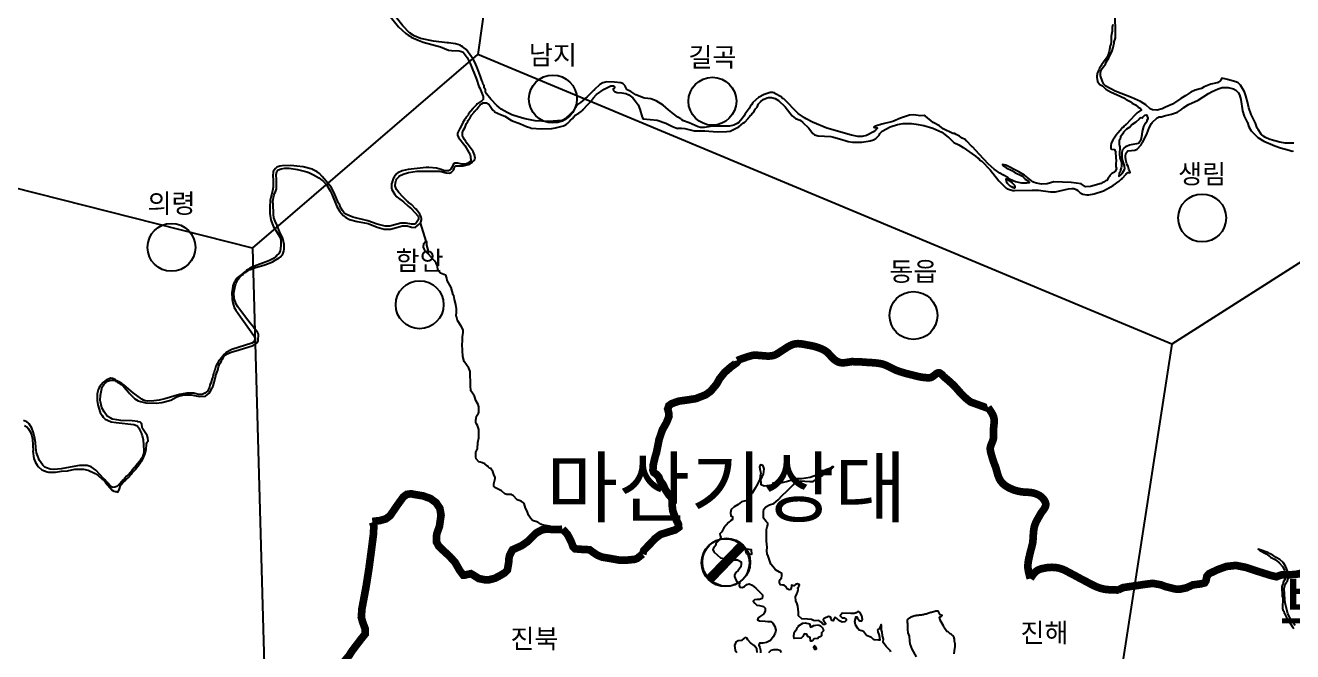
# Model space of a CAD drawing. Header units: millimetres. Extents: x -19392 to 580976, y -49129 to 736091.
# Drawn here: x 306408 to 372576, y 182472 to 215146 of the extents above; entities that cross this region are included whole.
import ezdxf
from ezdxf.enums import TextEntityAlignment as Align

# ---------------------------------------------------------------- set-up
doc = ezdxf.new("R2010")
doc.units = ezdxf.units.MM
for name, color, linetype in [('2121', 7, 'Continuous'), ('2122', 7, 'Continuous'), ('2411', 7, 'Continuous'), ('AWS', 4, 'Continuous'), ('AWS명', 2, 'Continuous'), ('EL', 2, 'Continuous'), ('MAIN-RIVER', 5, 'Continuous'), ('Point', 1, 'Continuous'), ('관측소명', 3, 'Continuous'), ('기상청', 1, 'Continuous'), ('티센', 6, 'Continuous')]:
    doc.layers.add(name, color=color, linetype=linetype)
doc.styles.get("Standard").update_dxf_attribs({"font": ''})
doc.styles.get('Standard').set_extended_font_data('Gulim')

# ---------------------------------------------------------------- blocks, each defined once
blk = doc.blocks.new('관측소(기상청)')
at = {"layer": '기상청', "const_width": 500}
blk.add_lwpolyline([(821, 874), (-914, -926)], dxfattribs=at)
at = {"layer": '기상청'}
blk.add_circle((-46, -26), 1250, dxfattribs=at)

msp = doc.modelspace()

# ---------------------------------------------------------------- linework, layer by layer
at = {"layer": '2121', "color": 7}
for points in [[(351603, 182459), (351571, 182506), (351355, 182746), (351208, 182938), (351201, 182988), (351212, 183124), (351159, 183292), (351145, 183492), (351117, 183593), (351114, 183818), (351100, 183879), (351062, 183825), (351010, 183672), (350985, 183644), (350910, 183626), (350904, 183607), (350919, 183501), (350990, 183309), (350990, 183309), (351025, 183072), (351007, 183062), (350956, 183062), (350731, 183089), (350687, 183110), (350579, 183203), (350328, 183318), (350163, 183518), (350088, 183554), (349948, 183599), (349878, 183674), (349757, 183866), (349723, 184046), (349764, 184240), (349763, 184290), (349819, 184288), (349852, 184217), (349954, 184074), (349954, 184074), (350083, 184072), (350110, 184149), (350083, 184333), (349994, 184499), (349872, 184560), (349794, 184499), (349688, 184455), (349505, 184455), (349061, 184471), (349000, 184410), (348956, 184333), (349050, 184244), (349155, 184227), (349261, 184166), (349261, 184105), (349200, 184027), (349061, 184011), (348883, 184088), (348772, 184194), (348700, 184255), (348650, 184244), (348622, 184166), (348589, 184072), (348517, 184088), (348473, 184194), (348423, 184288), (348362, 184299), (348228, 184255), (348123, 184194), (348062, 184133), (348073, 184088), (348151, 184011), (348195, 183938), (348134, 183894), (348062, 183894), (347967, 184011), (347845, 184105), (347651, 184072), (347557, 184088), (347451, 184149), (347240, 184166), (346946, 184183), (346779, 184333), (346779, 184532), (346735, 184838), (346707, 184971), (346629, 185127), (346613, 185337), (346690, 185493), (346718, 185565), (346752, 185721), (346735, 185809), (346796, 185870), (346824, 185965), (346718, 186009), (346613, 185981), (346535, 185904), (346402, 185932), (346402, 185870), (346368, 185721), (346280, 185704), (346185, 185748), (346124, 185859), (346035, 185932), (345941, 185948), (345835, 185965), (345791, 186070), (345791, 186159), (345819, 186237), (345880, 186331), (345913, 186420), (345897, 186542), (345791, 186620), (345580, 186742), (345441, 186909), (345336, 187031), (345258, 187242), (345197, 187453), (345136, 187575), (345119, 187730), (345136, 187925), (345108, 188230), (345108, 188502), (345108, 188841), (345136, 188990), (345169, 189085), (345169, 189174), (345092, 189263), (344953, 189435), (344953, 189585), (344942, 189768), (344969, 189901), (345075, 190023), (345258, 190134), (345486, 190206), (345713, 190390), (345930, 190617), (346174, 190845), (346291, 190967), (346491, 191178), (346596, 191317), (346690, 191361), (346874, 191378), (347101, 191361), (347373, 191350), (347540, 191350), (347740, 191483), (348045, 191683), (348178, 191789), (348362, 191927), (348500, 192016), (348606, 192122), (348511, 192111), (348406, 192033), (348195, 191955), (347967, 191822), (347723, 191683), (347390, 191561), (346929, 191483), (346657, 191483), (346202, 191350), (345913, 191272), (345625, 191211), (345530, 191256), (345441, 191256), (345441, 191178), (345258, 191133), (344986, 191106), (344831, 191178), (344820, 191300), (344803, 191439), (344881, 191589), (344942, 191727), (344986, 192016), (344925, 192172), (344831, 192216), (344770, 192199), (344742, 192122), (344770, 191927), (344803, 191789), (344770, 191605), (344758, 191467), (344653, 191239), (344514, 191000), (344359, 190739), (344209, 190556), (344103, 190356), (343937, 190328), (343798, 190284), (343631, 190145), (343420, 190023), (343265, 189890), (343221, 189718), (343237, 189551), (343326, 189523), (343326, 189368), (343237, 189307), (343115, 189218), (342871, 188929), (342765, 188718), (342671, 188613), (342688, 188519), (342721, 188441), (342660, 188319), (342549, 188202), (342460, 188108), (342460, 188030), (342399, 187958), (342338, 187863), (342310, 187802), (342355, 187680), (342549, 187503), (342704, 187364), (342899, 187331), (343143, 187242), (343404, 187258), (343587, 187258), (343781, 187164), (343781, 187042), (343770, 186892), (343631, 186709), (343509, 186603), (343432, 186481), (343432, 186392), (343509, 186220), (343587, 186087), (343693, 186070), (343676, 185920), (343720, 185843), (343831, 185826), (343953, 185870), (344070, 185981), (344192, 186009), (344359, 185932), (344542, 185782), (344664, 185659), (344770, 185554), (344897, 185432), (344897, 185343), (344881, 185249), (344747, 185188), (344609, 185188), (344486, 185176), (344409, 185099), (344503, 184993), (344592, 184888), (344747, 184871), (344942, 184827), (345036, 184732), (345036, 184582), (344942, 184427), (344792, 184322), (344670, 184233), (344636, 184138), (344731, 184077), (345036, 184066), (345169, 184049), (345325, 184049), (345430, 183955), (345536, 183777), (345597, 183594), (345552, 183428), (345447, 183244), (345308, 183061), (345108, 182956), (344914, 182906), (344747, 182922), (344697, 182817), (344758, 182695), (344792, 182545), (344792, 182406)], [(372711, 183842), (372488, 184138), (372327, 184458), (372182, 184994), (372160, 185193), (372139, 185762), (372192, 185987), (372255, 186074), (372254, 186093), (372302, 186151), (372301, 186176), (372356, 186321), (372361, 186377), (372352, 186552), (372352, 186552), (372257, 186816), (372202, 186937), (372081, 187117), (371915, 187278), (371708, 187386), (371543, 187508), (371366, 187586), (371311, 187627), (370990, 187752), (370782, 187815), (370863, 187746), (371193, 187566), (371407, 187422), (371427, 187400), (371666, 187276), (371852, 187130), (371864, 187130), (371870, 187111), (372059, 186894), (372150, 186711), (372176, 186643), (372176, 186263), (372165, 186232), (372078, 186098), (372073, 185985), (372030, 185928), (372013, 185853), (372020, 185366), (372058, 185279), (372040, 184727), (372076, 184674), (372076, 184674), (372070, 184655), (372113, 184580), (372127, 184487), (372146, 184468), (372256, 184247), (372364, 184102), (372563, 183765), (372638, 183680)], [(354911, 182362), (354918, 182515), (354961, 182738), (354959, 182875), (354926, 183013), (354921, 183064), (354916, 183116), (354911, 183166), (354900, 183214), (354889, 183242), (354861, 183280), (354826, 183314), (354786, 183346), (354743, 183376), (354701, 183406), (354699, 183407), (354606, 183492), (354594, 183508), (354512, 183531), (354358, 183741), (354358, 183741), (354343, 183821), (354172, 184120), (354144, 184264), (354163, 184282), (354225, 184309), (354268, 184359), (354180, 184389), (354077, 184569), (354038, 184585), (353992, 184589), (353942, 184583), (353889, 184570), (353834, 184553), (353779, 184535), (353775, 184533), (353726, 184522), (353678, 184510), (353630, 184496), (353582, 184481), (353535, 184466), (353487, 184450), (353439, 184434), (353392, 184419), (353344, 184404), (353301, 184391), (353251, 184384), (353200, 184378), (353149, 184373), (353097, 184369), (353046, 184364), (352995, 184359), (352995, 184359), (352945, 184353), (352896, 184346), (352847, 184336), (352799, 184324), (352753, 184309), (352709, 184290), (352697, 184284), (352644, 184263), (352592, 184239), (352545, 184212), (352504, 184181), (352472, 184146), (352451, 184106), (352448, 184095), (352445, 184049), (352453, 183999), (352465, 183947), (352472, 183917), (352460, 183625), (352492, 183449), (352553, 183282), (352569, 183033), (352597, 182883), (352695, 182604), (352920, 182195)], [(344625, 182423), (344592, 182617), (344459, 182784), (344275, 182939), (344137, 183089), (344076, 183183), (343998, 183211), (343937, 183167), (343804, 183061), (343620, 183028), (343498, 182967), (343437, 182784), (343470, 182556), (343559, 182434)], [(345230, 182434), (345341, 182545), (345491, 182589), (345674, 182589), (345808, 182545), (345869, 182423)]]:
    msp.add_lwpolyline(points, dxfattribs=at)
at = {"layer": '2122', "color": 7}
for points in [[(344097, 187836), (344310, 187808), (344329, 187548), (344053, 187576), (344002, 187782), (344097, 187836), (344097, 187836)], [(347707, 183877), (347851, 183861), (347927, 183825), (348041, 183698), (348081, 183564), (347976, 183445), (347972, 183288), (347948, 183259), (347817, 183211), (347780, 183157), (347599, 183145), (347501, 183040), (347450, 183014), (347420, 183011), (347395, 183048), (347379, 183217), (347286, 183243), (347190, 183383), (347165, 183389), (347077, 183393), (347004, 183267), (346911, 183172), (346555, 183163), (346528, 183266), (346557, 183454), (346570, 183467), (346593, 183548), (346697, 183668), (346715, 183738), (346768, 183792), (346774, 183811), (346774, 183811), (347005, 183964), (347124, 183969), (347344, 183929), (347376, 183872), (347396, 183755), (347486, 183789), (347571, 183835), (347683, 183852), (347683, 183852)], [(347664, 182589), (347664, 182602), (347702, 182603), (347714, 182615), (347714, 182654), (347701, 182666), (347700, 182677), (347687, 182690), (347687, 182702), (347675, 182715), (347674, 182728), (347636, 182764), (347636, 182777), (347611, 182776), (347574, 182739), (347574, 182713), (347562, 182700), (347562, 182688), (347575, 182675), (347575, 182664), (347588, 182652), (347588, 182639), (347601, 182626), (347601, 182613), (347627, 182589), (347627, 182589)]]:
    msp.add_lwpolyline(points, dxfattribs=at)
at = {"layer": '2411', "const_width": 400}
for points in [[(343585, 197654), (343671, 197700), (343719, 197717), (343766, 197734), (343813, 197752), (343861, 197769), (343908, 197785), (343955, 197802), (344003, 197818), (344050, 197834), (344098, 197850), (344146, 197865), (344194, 197879), (344241, 197892), (344290, 197905), (344338, 197917), (344386, 197927), (344410, 197932), (344461, 197935), (344511, 197936), (344562, 197936), (344613, 197934), (344665, 197931), (344716, 197928), (344768, 197923), (344820, 197919), (344871, 197914), (344923, 197909), (344974, 197904), (345025, 197900), (345076, 197897), (345127, 197895), (345177, 197894), (345227, 197894), (345276, 197896), (345325, 197900), (345325, 197900), (345373, 197906), (345421, 197915), (345468, 197926), (345514, 197940), (345549, 197953), (345593, 197974), (345636, 197998), (345679, 198023), (345722, 198050), (345764, 198077), (345806, 198105), (345849, 198132), (345859, 198139), (345902, 198167), (345945, 198195), (345988, 198224), (346031, 198252), (346075, 198281), (346118, 198309), (346162, 198337), (346205, 198363), (346249, 198389), (346294, 198414), (346338, 198437), (346383, 198458), (346429, 198477), (346475, 198494), (346521, 198509), (346568, 198521), (346615, 198531), (346625, 198532), (346673, 198537), (346722, 198540), (346771, 198540), (346821, 198538), (346871, 198534), (346871, 198534), (346921, 198528), (346971, 198521), (347021, 198512), (347072, 198503), (347122, 198493), (347172, 198482), (347222, 198471), (347226, 198470), (347275, 198463), (347325, 198455), (347374, 198447), (347424, 198437), (347473, 198427), (347522, 198417), (347570, 198405), (347619, 198392), (347667, 198378), (347714, 198363), (347762, 198347), (347764, 198346), (347812, 198330), (347859, 198314), (347906, 198296), (347953, 198277), (347999, 198257), (348045, 198235), (348089, 198212), (348133, 198188), (348176, 198162), (348217, 198134), (348240, 198118), (348278, 198087), (348314, 198053), (348349, 198017), (348383, 197980), (348417, 197943), (348417, 197943), (348450, 197905), (348484, 197867), (348518, 197830), (348553, 197794), (348589, 197759), (348626, 197726), (348654, 197704), (348695, 197674), (348736, 197646), (348779, 197620), (348824, 197597), (348861, 197580), (348906, 197565), (348953, 197554), (349000, 197546), (349049, 197543), (349098, 197542), (349148, 197544), (349199, 197549), (349250, 197554), (349301, 197562), (349353, 197570), (349405, 197578), (349457, 197586), (349509, 197594), (349560, 197600), (349565, 197601), (349615, 197601), (349665, 197600), (349715, 197599), (349765, 197598), (349815, 197597), (349865, 197595), (349915, 197593), (349965, 197591), (350015, 197588), (350015, 197588), (350064, 197585), (350114, 197582), (350164, 197579), (350214, 197575), (350264, 197571), (350314, 197567), (350364, 197562), (350393, 197559), (350443, 197557), (350494, 197555), (350544, 197552), (350595, 197550), (350645, 197547), (350695, 197543), (350746, 197539), (350796, 197535), (350846, 197529), (350895, 197523), (350945, 197516), (350994, 197509), (351043, 197500), (351092, 197490), (351140, 197478), (351188, 197466), (351221, 197456), (351267, 197439), (351313, 197422), (351359, 197402), (351404, 197382), (351450, 197361), (351495, 197339), (351540, 197316), (351584, 197293), (351629, 197270), (351674, 197247), (351719, 197225), (351719, 197225), (351764, 197202), (351809, 197181), (351842, 197166), (351888, 197148), (351935, 197130), (351982, 197113), (352029, 197096), (352076, 197080), (352124, 197065), (352171, 197049), (352219, 197035), (352267, 197020), (352315, 197006), (352363, 196993), (352412, 196980), (352460, 196967), (352509, 196955), (352557, 196942), (352606, 196931), (352655, 196919), (352704, 196908), (352752, 196897), (352801, 196884), (352849, 196870), (352898, 196858), (352947, 196845), (352996, 196833), (353045, 196822), (353094, 196812), (353143, 196802), (353192, 196794), (353241, 196786), (353291, 196780), (353340, 196775), (353373, 196773), (353424, 196767), (353424, 196767), (353475, 196763), (353526, 196760), (353576, 196760), (353625, 196764), (353674, 196771), (353684, 196773), (353731, 196795), (353778, 196823), (353823, 196855), (353868, 196890), (353911, 196924), (353954, 196957), (353996, 196985), (354037, 197006), (354078, 197019), (354118, 197021), (354119, 197021), (354158, 197005), (354198, 196981), (354236, 196950), (354274, 196913), (354312, 196874), (354349, 196833), (354367, 196814), (354405, 196782), (354444, 196750), (354482, 196718), (354520, 196686), (354558, 196653), (354596, 196621), (354634, 196588), (354672, 196555), (354709, 196522), (354746, 196488), (354783, 196455), (354820, 196421), (354820, 196421), (354856, 196387), (354864, 196380), (354899, 196344), (354933, 196307), (354967, 196270), (355001, 196233), (355034, 196196), (355067, 196158), (355100, 196120), (355133, 196082), (355166, 196045), (355200, 196007), (355233, 195970), (355267, 195933), (355301, 195897), (355336, 195861), (355371, 195825), (355406, 195791), (355443, 195757), (355464, 195738), (355501, 195704), (355539, 195671), (355578, 195638), (355617, 195606), (355656, 195575), (355696, 195544), (355737, 195515), (355768, 195493), (356582, 195200), (356665, 195227)], [(338637, 187561), (338699, 187754), (339003, 188069), (339300, 188381), (339570, 188583), (340000, 188720), (340332, 188820), (340521, 188953), (340505, 189122), (340353, 189433), (340213, 189813), (340177, 190126), (340185, 190414), (340106, 190555), (339998, 190661), (339830, 190914), (339696, 191199), (339556, 191381), (339479, 191589), (339353, 191724), (339219, 191813), (339178, 191926), (339181, 192171), (339289, 192635), (339356, 192840), (339495, 193535), (339669, 194048), (339886, 194425), (340013, 194743), (340002, 194920), (339948, 195133), (340009, 195306), (340160, 195412), (340527, 195541), (341032, 195611), (341422, 195673), (341930, 195873), (342185, 196056), (342494, 196421), (342658, 196713), (342923, 197043), (343260, 197334), (343542, 197539), (343593, 197604), (343576, 197668)], [(356671, 195218), (356699, 195176), (356728, 195133), (356757, 195091), (356786, 195048), (356815, 195006), (356842, 194963), (356868, 194920), (356893, 194877), (356916, 194833), (356936, 194788), (356954, 194743), (356969, 194698), (356974, 194682), (356982, 194634), (356988, 194586), (356991, 194537), (356991, 194488), (356991, 194488), (356990, 194438), (356987, 194388), (356983, 194337), (356978, 194286), (356973, 194236), (356967, 194185), (356961, 194133), (356957, 194083), (356953, 194040), (356955, 193989), (356957, 193939), (356960, 193889), (356962, 193838), (356963, 193788), (356963, 193738), (356962, 193688), (356959, 193639), (356954, 193590), (356953, 193584), (356940, 193536), (356924, 193488), (356905, 193441), (356886, 193394), (356866, 193346), (356847, 193299), (356828, 193252), (356812, 193205), (356799, 193158), (356790, 193110), (356788, 193088), (356788, 193039), (356792, 192990), (356798, 192941), (356808, 192892), (356820, 192842), (356833, 192793), (356833, 192793), (356848, 192744), (356863, 192695), (356870, 192674), (356883, 192625), (356897, 192577), (356911, 192530), (356927, 192482), (356942, 192435), (356959, 192387), (356976, 192340), (356993, 192293), (357011, 192246), (357028, 192200), (357046, 192153), (357065, 192106), (357077, 192073), (357091, 192024), (357105, 191974), (357118, 191924), (357132, 191874), (357146, 191824), (357160, 191774), (357175, 191725), (357190, 191676), (357207, 191628), (357225, 191582), (357244, 191536), (357265, 191491), (357287, 191448), (357312, 191406), (357338, 191366), (357367, 191328), (357399, 191291), (357433, 191255), (357468, 191220), (357506, 191187), (357506, 191187), (357545, 191155), (357586, 191125), (357628, 191097), (357671, 191070), (357716, 191044), (357761, 191020), (357807, 190998), (357854, 190977), (357901, 190957), (357905, 190956), (357951, 190936), (357997, 190917), (358044, 190901), (358092, 190885), (358140, 190872), (358188, 190859), (358237, 190847), (358287, 190836), (358336, 190826), (358386, 190817), (358423, 190811), (358473, 190804), (358523, 190799), (358574, 190796), (358625, 190793), (358675, 190790), (358726, 190787), (358777, 190784), (358827, 190780), (358877, 190776), (358926, 190769), (358975, 190762), (359023, 190752), (359071, 190739), (359106, 190728), (359155, 190712), (359155, 190712), (359203, 190694), (359250, 190674), (359297, 190651), (359341, 190627), (359384, 190600), (359425, 190570), (359463, 190538), (359499, 190504), (359520, 190480), (359556, 190441), (359589, 190400), (359618, 190356), (359643, 190311), (359664, 190265), (359678, 190218), (359685, 190171), (359686, 190169), (359685, 190125), (359678, 190081), (359663, 190036), (359643, 189992), (359619, 189948), (359591, 189903), (359560, 189859), (359528, 189815), (359494, 189770), (359461, 189726), (359437, 189692), (359412, 189649), (359387, 189605), (359361, 189561), (359336, 189518), (359310, 189474), (359285, 189430), (359261, 189386), (359237, 189342), (359237, 189342), (359213, 189298), (359191, 189253), (359169, 189208), (359149, 189163), (359130, 189117), (359113, 189071), (359106, 189051), (359093, 189003), (359082, 188955), (359072, 188907), (359064, 188858), (359057, 188809), (359051, 188760), (359046, 188710), (359042, 188660), (359039, 188610), (359035, 188559), (359033, 188509), (359030, 188458), (359027, 188408), (359023, 188357), (359020, 188307), (359015, 188257), (359010, 188206), (359004, 188156), (359002, 188140), (358991, 188091), (358980, 188043), (358968, 187994), (358955, 187946), (358943, 187897), (358930, 187849), (358917, 187800), (358904, 187752), (358891, 187704), (358878, 187655), (358878, 187655), (358866, 187607), (358854, 187558), (358843, 187509), (358837, 187477), (358825, 187428), (358814, 187379), (358803, 187329), (358793, 187280), (358783, 187230), (358775, 187181), (358767, 187131), (358761, 187081), (358757, 187032), (358754, 186982), (358753, 186933), (358754, 186883), (358754, 186877), (358757, 186828), (358763, 186779), (358771, 186730), (358780, 186681), (358790, 186632), (358802, 186583), (358813, 186534), (358826, 186485), (358876, 186280)], [(324524, 189262), (324923, 189310), (325233, 189399), (325461, 189571), (325763, 190019), (326141, 190541), (326318, 190675), (326557, 190710), (326655, 190684), (327165, 190600), (327553, 190461), (327848, 190247), (328047, 189958), (328113, 189592), (328051, 189162), (328028, 189004), (327897, 188645), (327873, 188488), (327868, 188203), (327985, 187988), (328189, 187783), (328552, 187451), (328847, 187125), (329088, 186703), (329275, 186457), (329315, 186455), (329408, 186481), (329670, 186539), (329772, 186482), (330087, 186283), (330443, 186213), (330603, 186218), (330927, 186300), (331198, 186442), (331444, 186590), (331577, 186730), (331642, 187100), (331660, 187343), (331691, 187488), (331842, 187786), (332121, 187912), (332300, 187991), (332640, 188219), (332875, 188462), (333093, 188669), (333377, 188822), (333609, 188867), (333993, 188841), (334384, 188853), (334450, 188864)], [(322821, 181674), (323309, 182263), (323472, 182516), (323947, 183140), (324145, 183385), (324152, 183657), (324023, 184007), (323950, 184257), (323983, 184715), (324202, 185881), (324344, 186776), (324483, 187819), (324583, 188597), (324603, 189018), (324545, 189218)], [(334461, 188866), (334717, 188582), (334817, 188389), (334925, 188167), (335004, 187945), (335111, 187838), (335319, 187816), (335870, 187787), (336013, 187680), (336293, 187494), (336529, 187401), (337002, 187322), (337395, 187250), (337725, 187236), (338212, 187286), (338355, 187336), (338637, 187561)], [(363506, 185684), (363456, 185686), (363405, 185687), (363355, 185689), (363304, 185690), (363254, 185691), (363203, 185692), (363153, 185694), (363102, 185696), (363052, 185699), (363002, 185702), (362952, 185705), (362903, 185710), (362853, 185715), (362804, 185722), (362755, 185729), (362707, 185738), (362658, 185748), (362650, 185750), (362602, 185763), (362554, 185776), (362507, 185791), (362460, 185807), (362414, 185824), (362367, 185843), (362321, 185862), (362275, 185881), (362230, 185902), (362184, 185923), (362139, 185945), (362094, 185968), (362049, 185991), (362004, 186014), (361959, 186038), (361914, 186062), (361870, 186086), (361870, 186086), (361825, 186110), (361781, 186134), (361760, 186145), (361715, 186168), (361671, 186191), (361627, 186214), (361582, 186237), (361538, 186260), (361494, 186284), (361450, 186308), (361406, 186331), (361362, 186355), (361318, 186379), (361274, 186403), (361230, 186427), (361186, 186451), (361142, 186474), (361098, 186498), (361054, 186521), (361009, 186544), (360965, 186567), (360920, 186590), (360876, 186615), (360831, 186639), (360787, 186663), (360742, 186686), (360698, 186709), (360652, 186731), (360607, 186751), (360561, 186769), (360515, 186786), (360508, 186788), (360461, 186803), (360412, 186817), (360364, 186830), (360314, 186840), (360314, 186840), (360265, 186849), (360214, 186857), (360164, 186863), (360113, 186867), (360062, 186869), (360012, 186871), (359961, 186870), (359910, 186868), (359859, 186865), (359808, 186860), (359758, 186854), (359707, 186846), (359658, 186837), (359608, 186826), (359586, 186821), (359536, 186812), (359486, 186801), (359437, 186788), (359389, 186772), (359342, 186755), (359297, 186735), (359273, 186722), (359232, 186697), (359193, 186669), (359155, 186638), (359120, 186604), (359086, 186569), (359054, 186531), (359023, 186491), (358992, 186450), (358963, 186408), (358933, 186365), (358904, 186321), (358879, 186283)], [(363456, 185686), (363728, 185814), (363975, 185851), (364834, 185979), (365274, 186034), (365700, 185958), (365938, 185864), (366444, 185740), (366697, 185732), (367017, 185797), (367366, 185954), (367803, 186012), (367981, 186057), (368051, 186166), (368099, 186407), (368210, 186537), (368677, 186757), (369114, 186915), (369615, 186970), (370122, 186869), (370734, 186667), (371394, 186460), (371729, 186378), (371842, 186422), (371990, 186472), (372672, 186491), (373058, 186563)]]:
    msp.add_lwpolyline(points, dxfattribs=at)
at = {"layer": 'AWS'}
for centre in [(333954, 211306), (342280, 211187), (367851, 205097), (314038, 203564), (326996, 200572), (352778, 200010)]:
    msp.add_circle(centre, 1250, dxfattribs=at)
at = {"layer": 'MAIN-RIVER'}
msp.add_line((327331, 203883), (327036, 204839), dxfattribs=at)
at = {"layer": 'MAIN-RIVER', "color": 5}
for points in [[(372635, 208992), (372186, 208998), (371898, 209044), (371578, 209133), (371354, 209217), (371354, 209217), (371165, 209300), (371068, 209356), (370928, 209475), (370769, 209710), (370731, 209788), (370639, 210043), (370413, 210489), (370290, 210843), (370220, 211164), (370136, 211470), (370064, 211672), (369859, 212022), (369726, 212148), (369612, 212204), (369171, 212320), (369105, 212347), (368876, 212385), (368805, 212272), (368683, 212171), (368640, 212152), (368302, 212076), (367948, 211933), (367812, 211844), (367488, 211764), (367252, 211666), (367000, 211492), (366746, 211336), (366299, 211040), (365939, 210871), (365766, 210785), (365504, 210727), (365504, 210727), (365254, 210742), (365141, 210791), (364919, 211006), (364634, 211177), (364162, 211388), (363308, 211713), (362817, 211974), (362722, 212076), (362644, 212221), (362552, 212507), (362543, 212670), (362585, 212827), (362615, 212883), (362800, 213123), (362841, 213230), (362980, 213450), (363011, 213516), (363023, 213571), (363133, 213772), (363210, 213986), (363251, 214233), (363244, 214270), (363256, 214283), (363286, 214387), (363305, 214406), (363305, 214452), (363321, 214503), (363327, 214613), (363302, 215793)], [(325470, 215600), (325897, 215063), (326271, 214718), (326397, 214639), (326398, 214627), (326530, 214563), (326549, 214536), (326914, 214371), (327178, 214267), (328088, 214028), (328496, 213860), (328666, 213830), (329048, 213817), (329179, 213788), (329261, 213745), (329483, 213477), (329635, 213157), (329957, 212343), (330085, 211965), (330131, 211875), (330309, 211427), (330311, 211287), (330256, 211234), (330256, 211234), (329990, 211050), (329955, 210999), (329779, 210813), (329773, 210794), (329553, 210531), (329524, 210462), (329427, 210353), (329393, 210283), (329338, 210216), (329252, 210075), (329161, 209889), (329085, 209769), (328963, 209516), (328963, 209423), (329016, 209298), (329354, 208885), (329636, 208389), (329656, 208302), (329659, 208083), (329483, 207936), (329381, 207904), (329206, 207901), (328981, 207960), (328824, 207964), (328750, 207900), (328738, 207857), (328628, 207649), (328576, 207600), (328504, 207562), (328467, 207553), (328286, 207556), (328286, 207556), (328233, 207569), (328111, 207629), (327878, 207700), (327471, 207731), (327333, 207729), (326392, 207634), (326080, 207554), (325851, 207456), (325798, 207414), (325666, 207242), (325655, 207184), (325617, 207147), (325564, 206977), (325552, 206965), (325534, 206871), (325525, 206671), (325551, 206577), (325708, 206317), (325811, 206198), (325896, 206123), (326149, 205936), (326393, 205721), (326572, 205580), (326916, 205195), (326942, 205124), (326931, 205017), (326834, 204853), (326772, 204795), (326723, 204776), (326572, 204768), (326284, 204832), (326284, 204832), (326009, 204828), (325443, 204675), (325193, 204672), (324779, 204771), (324295, 204951), (323505, 205143), (323291, 205224), (323114, 205315), (323114, 205328), (323102, 205328), (323044, 205386), (322967, 205491), (322826, 205736), (322820, 205767), (322756, 205866), (322510, 206450), (322372, 206702), (322311, 206790), (321904, 207265), (321758, 207420), (321650, 207501), (321401, 207618), (321378, 207643), (320918, 207758), (320583, 207808), (320270, 207828), (319820, 207816), (319690, 207800), (319545, 207741), (319463, 207676), (319341, 207520), (319341, 207520), (319354, 207478), (319328, 207338), (319348, 207071), (319349, 206707), (319316, 206506), (319220, 206174), (319192, 206024), (319166, 205643), (319171, 205324), (319232, 205000), (319344, 204670), (319522, 204393), (319705, 204070), (319742, 203958), (319751, 203655), (319713, 203369), (319650, 203247), (319529, 203136), (319529, 203123), (319517, 203123), (319517, 203099), (319494, 203090), (319356, 202983), (319115, 202867), (318233, 202525), (318103, 202464), (318083, 202426), (317978, 202378), (317953, 202368), (317935, 202337), (317885, 202311), (317885, 202311), (317776, 202222), (317614, 202076), (317554, 202050), (317495, 201992), (317490, 201973), (317471, 201966), (317454, 201934), (317386, 201860), (317386, 201834), (317361, 201822), (317333, 201782), (317327, 201745), (317307, 201733), (317241, 201551), (317240, 201494), (317224, 201441), (317219, 201367), (317204, 201334), (317211, 201313), (317190, 201213), (317207, 200863), (317246, 200675), (317314, 200428), (317401, 200280), (317633, 199938), (317905, 199578), (318323, 198977), (318367, 198885), (318392, 198804), (318396, 198750), (318336, 198633), (318336, 198633), (318316, 198611), (318242, 198570), (317185, 198232), (316901, 198084), (316875, 198052), (316862, 198052), (316751, 197953), (316742, 197926), (316679, 197874), (316672, 197843), (316609, 197779), (316609, 197767), (316531, 197678), (316355, 197357), (316295, 197155), (316283, 197142), (316263, 197044), (316235, 196979), (316192, 196805), (316140, 196665), (316092, 196484), (316044, 196390), (316022, 196270), (315919, 196066), (315782, 195954), (315633, 195890), (315452, 195894), (315199, 195960), (314833, 195959), (314459, 195885), (313699, 195660), (313699, 195660), (313400, 195593), (313114, 195551), (312808, 195541), (312688, 195558), (312581, 195597), (312493, 195642), (312032, 195979), (311573, 196376), (311450, 196470), (311357, 196506), (311219, 196591), (311106, 196639), (311098, 196668), (310953, 196724), (310861, 196733), (310633, 196635), (310550, 196588), (310460, 196508), (310454, 196488), (310294, 196306), (310241, 196214), (310211, 196132), (310164, 195925), (310163, 195575), (310198, 195351), (310322, 194947), (310412, 194791), (310470, 194708), (310578, 194601), (310690, 194557), (310696, 194545), (310696, 194545), (310884, 194462), (311148, 194425), (312070, 194330), (312214, 194275), (312265, 194230), (312367, 194103), (312362, 194058), (312471, 193848), (312471, 193823), (312502, 193748), (312563, 193518), (312572, 193266), (312597, 192950), (312587, 192865), (312527, 192624), (312441, 192491), (312441, 192478), (312172, 192171), (312122, 192080), (312098, 192068), (312098, 192055), (311987, 191947), (311981, 191916), (311950, 191909), (311933, 191865), (311844, 191779), (311838, 191760), (311768, 191693), (311761, 191674), (311736, 191668), (311715, 191633), (311715, 191633), (311696, 191626), (311605, 191518), (311592, 191518), (311580, 191494), (311487, 191411), (311469, 191379), (311457, 191379), (311401, 191322), (311377, 191286), (311281, 191192), (311281, 191173), (311238, 191148), (311187, 191091), (311082, 191046), (310976, 191044), (310901, 191068), (310689, 191290), (310549, 191476), (310497, 191513), (310081, 191931), (309848, 192108), (309633, 192187), (309240, 192181), (309128, 192159), (308286, 192009), (307893, 191972), (307706, 191995), (307517, 192057), (307429, 192103), (307325, 192194), (307143, 192448), (307143, 192448), (307018, 192760), (306999, 192846), (306962, 193128), (306941, 193376), (306888, 193685), (306837, 193887), (306742, 194123), (306607, 194356), (306559, 194408), (306480, 194463), (306311, 194524)], [(363180, 215191), (363156, 215037), (363155, 214835), (363108, 214590), (363106, 214303), (363083, 214165), (363083, 214165), (363047, 214077), (362995, 213777), (362969, 213679), (362956, 213666), (362894, 213487), (362752, 213303), (362743, 213274), (362670, 213181), (362670, 213168), (362599, 213095), (362582, 213039), (362489, 212919), (362467, 212849), (362381, 212686), (362346, 212504), (362347, 212445), (362388, 212224), (362509, 212057), (362642, 211984), (362821, 211818), (363059, 211671), (363568, 211461), (363824, 211328), (363877, 211287), (364092, 211168), (364192, 211082), (364369, 211004), (364514, 210886), (364615, 210820), (364679, 210746), (364464, 210576), (364464, 210576), (364344, 210462), (363882, 209975), (363863, 209969), (363857, 209950), (363765, 209879), (363758, 209860), (363709, 209810), (363697, 209810), (363584, 209678), (363540, 209642), (363534, 209623), (363478, 209565), (363479, 209553), (363466, 209553), (363420, 209505), (363421, 209486), (363362, 209432), (363357, 209409), (363292, 209316), (363180, 209163), (363105, 208997), (363086, 208858), (363091, 208741), (363116, 208688), (363267, 208675), (363319, 208551), (363336, 208232), (363370, 208070), (363351, 207940), (363343, 207776), (363376, 207676), (363376, 207676), (363309, 207519), (363279, 207487), (363135, 207416), (363031, 207315), (363025, 207282), (362939, 207182), (362879, 207056), (362813, 207028), (362757, 206987), (362637, 206922), (362574, 206896), (362023, 206737), (361759, 206718), (361715, 206764), (361531, 206886), (361011, 206953), (360099, 206989), (359756, 206872), (359470, 206868), (359210, 206915), (359076, 206951), (359011, 206979), (358568, 207329), (358272, 207512), (357594, 207854), (357425, 207888), (357495, 207803), (357625, 207714), (357915, 207567), (358085, 207459), (358136, 207443), (358136, 207443), (358371, 207333), (358399, 207309), (358469, 207277), (358616, 207129), (358785, 207019), (358818, 206957), (358818, 206939), (358700, 206912), (358431, 206914), (358099, 206990), (357834, 207105), (357708, 207210), (357444, 207355), (357384, 207378), (357355, 207402), (357279, 207434), (356983, 207642), (356704, 207903), (356203, 208418), (355862, 208806), (355849, 208809), (355548, 209114), (355536, 209117), (355521, 209143), (355509, 209143), (355469, 209183), (355327, 209260), (355176, 209371), (355009, 209447), (354920, 209503), (354830, 209509), (354830, 209509), (354326, 209745), (354130, 209898), (353815, 210087), (353415, 210402), (353342, 210448), (353135, 210434), (352802, 210478), (352572, 210462), (352093, 210302), (351702, 210124), (351135, 209997), (350796, 209884), (350716, 209836), (350761, 209816), (350882, 209799), (350882, 209762), (350804, 209679), (350683, 209586), (350332, 209403), (350107, 209356), (349876, 209347), (349544, 209410), (348251, 209784), (347509, 210092), (347172, 210262), (347088, 210318), (346764, 210549), (346003, 211306), (345940, 211336), (345864, 211416), (345542, 211596), (345542, 211596), (345523, 211630), (345444, 211652), (345293, 211635), (344986, 211547), (344690, 211383), (344387, 211125), (344320, 210993), (344246, 210905), (344198, 210804), (343990, 210530), (343929, 210412), (343917, 210412), (343829, 210284), (343760, 210205), (343754, 210184), (343653, 210083), (343566, 210020), (343405, 209942), (343181, 209894), (343100, 209887), (342281, 209894), (341876, 209825), (341664, 209822), (341531, 209857), (341063, 210062), (340779, 210173), (340683, 210225), (340626, 210274), (340484, 210360), (340254, 210534), (339983, 210735), (339983, 210735), (339708, 210980), (339342, 211211), (339066, 211307), (338753, 211346), (338684, 211364), (338275, 211526), (338029, 211704), (337833, 211785), (337815, 211804), (337751, 211942), (337718, 211983), (337697, 212028), (337624, 212092), (337551, 212133), (337494, 212151), (337171, 212191), (336772, 212197), (336565, 212144), (336404, 212060), (336108, 211778), (336108, 211765), (336089, 211758), (335992, 211668), (335733, 211413), (335388, 211117), (335289, 211044), (335172, 210923), (335148, 210860), (335039, 210721), (335039, 210708), (334915, 210579), (334915, 210579), (334903, 210553), (334890, 210553), (334601, 210276), (334471, 210200), (334434, 210187), (333728, 210126), (333033, 210166), (332507, 210276), (332199, 210359), (331810, 210484), (331565, 210594), (331256, 210776), (331132, 210885), (331111, 210890), (331022, 210963), (330705, 211292), (330481, 211577), (330436, 211686), (330442, 211695), (330428, 211782), (330370, 211881), (330356, 211987), (330314, 212066), (330277, 212203), (330239, 212273), (330179, 212473), (330021, 212901), (329895, 213192), (329785, 213388), (329436, 213865), (329400, 213895), (329400, 213895), (329399, 213908), (329382, 213913), (329363, 213944), (329350, 213944), (329213, 214040), (329213, 214053), (329175, 214064), (329105, 214106), (328864, 214184), (328509, 214231), (328439, 214243), (327712, 214319), (327038, 214462), (326714, 214596), (326509, 214729), (326509, 214741), (326465, 214759), (326115, 215116), (325778, 215536)]]:
    msp.add_lwpolyline(points, dxfattribs=at)
at = {"layer": 'MAIN-RIVER'}
for points in [[(306365, 194268), (306488, 194201), (306495, 194180), (306574, 194090), (306682, 193916), (306741, 193731), (306782, 193562), (306810, 192937), (306804, 192928), (306847, 192557), (306918, 192382), (307027, 192209), (307103, 192111), (307269, 191957), (307539, 191861), (307620, 191844), (307977, 191843), (308301, 191891), (308613, 191903), (308999, 191995), (309449, 191996), (309688, 191944), (310052, 191768), (310204, 191670), (310223, 191648), (310236, 191649), (310236, 191649), (310236, 191636), (310418, 191476), (310459, 191447), (310498, 191416), (310508, 191406), (310538, 191367), (310565, 191325), (310570, 191317), (310595, 191288), (310946, 190901), (311035, 190848), (311105, 190824), (311153, 190827), (311229, 190791), (311315, 190919), (311374, 191132), (311411, 191182), (311411, 191195), (311527, 191325), (311594, 191376), (311676, 191462), (311689, 191462), (311695, 191481), (311713, 191487), (311745, 191531), (311764, 191538), (311770, 191556), (311789, 191563), (311839, 191613), (311845, 191632), (311863, 191638), (311863, 191638), (311869, 191657), (311972, 191753), (311971, 191778), (311990, 191785), (311989, 191797), (312161, 191974), (312161, 191999), (312358, 192227), (312357, 192240), (312400, 192284), (312430, 192352), (312473, 192395), (312547, 192506), (312668, 192801), (312709, 193014), (312735, 193302), (312777, 193397), (312815, 193452), (312805, 193628), (312761, 193750), (312523, 194118), (312501, 194189), (312482, 194342), (312395, 194443), (312274, 194461), (312273, 194473), (311986, 194509), (311398, 194525), (311183, 194558), (310965, 194607), (310866, 194645), (310866, 194645), (310688, 194758), (310516, 194975), (310406, 195192), (310327, 195503), (310320, 195571), (310328, 195859), (310422, 196286), (310500, 196389), (310509, 196414), (310579, 196481), (310579, 196493), (310616, 196517), (310622, 196536), (310691, 196590), (310853, 196636), (311049, 196638), (311093, 196618), (311136, 196590), (311173, 196563), (311215, 196536), (311256, 196508), (311297, 196479), (311337, 196448), (311348, 196439), (311386, 196408), (311410, 196388), (311414, 196423), (311533, 196312), (311533, 196299), (311552, 196293), (311552, 196280), (311552, 196280), (311787, 196012), (311799, 196009), (311845, 195945), (312130, 195662), (312295, 195557), (312414, 195517), (312696, 195445), (313247, 195441), (313534, 195476), (314000, 195596), (314291, 195756), (314410, 195799), (314715, 195870), (315065, 195875), (315497, 195788), (315822, 195793), (316007, 195961), (316127, 196159), (316135, 196204), (316196, 196292), (316262, 196517), (316349, 196882), (316362, 196895), (316367, 196939), (316397, 196981), (316452, 197152), (316486, 197327), (316565, 197497), (316638, 197599), (316686, 197724), (316711, 197749), (316711, 197749), (316747, 197833), (316774, 197869), (316895, 197971), (316908, 197971), (316914, 197987), (317161, 198098), (317573, 198214), (318305, 198447), (318376, 198501), (318449, 198532), (318474, 198557), (318559, 198696), (318573, 199028), (318534, 199134), (318378, 199338), (318342, 199399), (318324, 199409), (318142, 199617), (317900, 199922), (317506, 200456), (317412, 200598), (317313, 200903), (317293, 201198), (317339, 201461), (317390, 201657), (317520, 201900), (317598, 201995), (317632, 202032), (317659, 202059), (317696, 202093), (317735, 202125), (317735, 202125), (317774, 202156), (317803, 202179), (317840, 202213), (317877, 202247), (317916, 202278), (317923, 202284), (317965, 202311), (318008, 202337), (318048, 202359), (318091, 202383), (318136, 202406), (318153, 202416), (318370, 202500), (318918, 202658), (319275, 202799), (319317, 202806), (319311, 202816), (319447, 202892), (319658, 203013), (319714, 203055), (319835, 203193), (319853, 203215), (319909, 203367), (319930, 203467), (319921, 203705), (319847, 204028), (319672, 204394), (319561, 204711), (319444, 204928), (319387, 205096), (319359, 205296), (319359, 205296), (319340, 205833), (319346, 205871), (319332, 205908), (319337, 205949), (319330, 205977), (319375, 206258), (319425, 206381), (319474, 206469), (319524, 206615), (319525, 207110), (319497, 207347), (319543, 207517), (319580, 207568), (319624, 207606), (319772, 207658), (319965, 207699), (320185, 207702), (320610, 207633), (321106, 207503), (321201, 207473), (321459, 207352), (321737, 207188), (321894, 207065), (321941, 207043), (322148, 206806), (322326, 206521), (322413, 206335), (322677, 205702), (322825, 205436), (322997, 205232), (323143, 205122), (323143, 205122), (323338, 205025), (323727, 204918), (324312, 204816), (324775, 204609), (325151, 204509), (325482, 204520), (326092, 204685), (326343, 204683), (326575, 204624), (326756, 204608), (326966, 204772), (327036, 204839), (327065, 204881), (327100, 205007), (327099, 205070), (327083, 205136), (327009, 205303), (326811, 205552), (326798, 205555), (326569, 205792), (326392, 205921), (326392, 205934), (326380, 205934), (326110, 206208), (325906, 206430), (325789, 206584), (325729, 206721), (325723, 206768), (325727, 206923), (325763, 207062), (325799, 207137), (325799, 207137), (325922, 207263), (325934, 207263), (325947, 207289), (326132, 207386), (326419, 207472), (326862, 207540), (328055, 207540), (328387, 207445), (328550, 207442), (328654, 207482), (328754, 207588), (328793, 207683), (328808, 207751), (328863, 207808), (328889, 207818), (329276, 207821), (329619, 207908), (329717, 207990), (329742, 207990), (329742, 208003), (329853, 208111), (329874, 208175), (329889, 208211), (329867, 208386), (329796, 208563), (329469, 208986), (329457, 209014), (329420, 209045), (329413, 209089), (329334, 209187), (329266, 209315), (329266, 209315), (329239, 209389), (329237, 209558), (329266, 209664), (329371, 209842), (329411, 209932), (329437, 210023), (329507, 210134), (329509, 210181), (329521, 210181), (329574, 210260), (329607, 210282), (329705, 210465), (329841, 210616), (329841, 210629), (329897, 210672), (329897, 210685), (329972, 210763), (330042, 210864), (330080, 210900), (330080, 210913), (330152, 210984), (330152, 210997), (330227, 211058), (330314, 211102), (330363, 211112), (330494, 211108), (330609, 211041), (330811, 210728), (330896, 210652), (330908, 210627), (331210, 210494), (331210, 210494), (331446, 210417), (331790, 210190), (332259, 210014), (332570, 209865), (332795, 209800), (332802, 209790), (333366, 209756), (333902, 209773), (334089, 209800), (334513, 209913), (334643, 209971), (334734, 210043), (334834, 210149), (334834, 210174), (334864, 210206), (335012, 210302), (335043, 210371), (335117, 210460), (335312, 210569), (335426, 210658), (335498, 210730), (335511, 210730), (335529, 210762), (336017, 211285), (336017, 211297), (336078, 211352), (336078, 211365), (336212, 211518), (336225, 211545), (336633, 211826), (336975, 211988), (336975, 211988), (337106, 211996), (337175, 211941), (337176, 211890), (337096, 211840), (337109, 211755), (337173, 211697), (337311, 211649), (337555, 211634), (337762, 211593), (337912, 211527), (338128, 211362), (338252, 211203), (338396, 210993), (338493, 210767), (338612, 210356), (338669, 210276), (339402, 210193), (339854, 210038), (340198, 209872), (340466, 209766), (340479, 209775), (340666, 209783), (340839, 209772), (341329, 209641), (341878, 209650), (342529, 209598), (343029, 209605), (343204, 209633), (343279, 209659), (343657, 209846), (343896, 210055), (343896, 210055), (343922, 210056), (343922, 210068), (343935, 210068), (343953, 210100), (343965, 210100), (344143, 210284), (344149, 210303), (344238, 210392), (344238, 210404), (344346, 210500), (344346, 210525), (344423, 210604), (344533, 210790), (344609, 210885), (344695, 211049), (344798, 211150), (344797, 211163), (344935, 211277), (345133, 211367), (345202, 211387), (345358, 211390), (345553, 211337), (345735, 211234), (346078, 210901), (346441, 210432), (346625, 210291), (346863, 210194), (347009, 210084), (347295, 209794), (347518, 209513), (347606, 209436), (347606, 209436), (347801, 209384), (348470, 209350), (348602, 209321), (349036, 209197), (349259, 209120), (349372, 209092), (349601, 209057), (349712, 209050), (350087, 209056), (350515, 209123), (350698, 209178), (350815, 209241), (350982, 209413), (350991, 209439), (351006, 209444), (351030, 209501), (351140, 209628), (351555, 209847), (351941, 209978), (352237, 210026), (352678, 210033), (352925, 209999), (353324, 209923), (353794, 209787), (354265, 209582), (354597, 209314), (354615, 209310), (354880, 209041), (355139, 208909), (355372, 208774), (356016, 208327), (356016, 208327), (356143, 208211), (356168, 208211), (356199, 208174), (356200, 208161), (356212, 208161), (356231, 208137), (356352, 208058), (356783, 207608), (356907, 207453), (356901, 207446), (356921, 207435), (357241, 207027), (357610, 206652), (357673, 206624), (357685, 206609), (357972, 206537), (358053, 206527), (358984, 206542), (359305, 206546), (359932, 206455), (360188, 206459), (360867, 206620), (361048, 206635), (361148, 206630), (361273, 206582), (361357, 206524), (361489, 206410), (361615, 206340), (361834, 206310), (361940, 206311), (362221, 206353), (362221, 206353), (362706, 206510), (363208, 206786), (363523, 207017), (363622, 207124), (363641, 207130), (363683, 207175), (363696, 207175), (363862, 207370), (363880, 207377), (363899, 207409), (363923, 207423), (363929, 207441), (363959, 207462), (364079, 207455), (364098, 207474), (364026, 207636), (363992, 207779), (363930, 207878), (363910, 207930), (363862, 208134), (363841, 208290), (363841, 208361), (363882, 208497), (363962, 208592), (363986, 208601), (364336, 208628), (364466, 208681), (364675, 208921), (364711, 209009), (364750, 209050), (364979, 209526), (364979, 209526), (365087, 209807), (365202, 210029), (365245, 210073), (365245, 210086), (365504, 210321), (365610, 210367), (365721, 210371), (365891, 210419), (366251, 210508), (366568, 210625), (366778, 210759), (366896, 210863), (367131, 211021), (367640, 211235), (368178, 211587), (368376, 211693), (368689, 211838), (368892, 211898), (369211, 211896), (369481, 211837), (369613, 211771), (369733, 211642), (369804, 211524), (369877, 211287), (369960, 210695), (370052, 210409), (370194, 210098), (370214, 210074), (370286, 209856), (370414, 209648), (370490, 209559), (370490, 209559), (370756, 209301), (371065, 209100), (371651, 208865), (371946, 208759), (372401, 208637), (372543, 208590), (372624, 208598)], [(363537, 208861), (363545, 208804), (363539, 208423), (363561, 208241), (363633, 207987), (363636, 207786), (363624, 207711), (363586, 207607), (363580, 207560), (363563, 207532), (363553, 207473), (363517, 207423), (363500, 207285), (363513, 207282), (363575, 207308), (363674, 207412), (363688, 207458), (363801, 207621), (363813, 207664), (363805, 207815), (363700, 208125), (363672, 208293), (363681, 208525), (363717, 208663), (363757, 208715), (363756, 208728), (363895, 208847), (364063, 208906), (364447, 208980), (364530, 209007), (364594, 209084), (364594, 209084), (364594, 209096), (364665, 209190), (364713, 209445), (364733, 209616), (364804, 209873), (364890, 210037), (364982, 210157), (364987, 210207), (365030, 210281), (365035, 210308), (364977, 210441), (364952, 210463), (364836, 210449), (364778, 210371), (364760, 210365), (364723, 210306), (364610, 210314), (364585, 210289), (364586, 210276), (364567, 210269), (364567, 210257), (364555, 210257), (364395, 210092), (364203, 209970), (364074, 209843), (363907, 209729), (363752, 209576), (363711, 209482), (363588, 209330), (363565, 209217), (363522, 209147), (363522, 209147), (363519, 208953), (363537, 208861), (363537, 208861)], [(358072, 206671), (358084, 206684), (358084, 206733), (358071, 206746), (358070, 206795), (357931, 206932), (357931, 206944), (357905, 206944), (357855, 206993), (357855, 207005), (357829, 207005), (357818, 207018), (357817, 207029), (357792, 207028), (357792, 207041), (357766, 207041), (357754, 207053), (357754, 207066), (357729, 207066), (357704, 207091), (357703, 207104), (357665, 207103), (357665, 207114), (357641, 207114), (357641, 207127), (357603, 207126), (357603, 207089), (357616, 207077), (357617, 207015), (357630, 207002), (357630, 206989), (357630, 206989), (357643, 206977), (357643, 206951), (357668, 206928), (357668, 206915), (357808, 206780), (357833, 206780), (357833, 206767), (357859, 206743), (357884, 206743), (357884, 206730), (357908, 206731), (357909, 206718), (357934, 206718), (357934, 206707), (357960, 206707), (357960, 206695), (357997, 206695), (357997, 206682), (358022, 206683), (358022, 206670), (358072, 206671), (358072, 206671)], [(327331, 203883), (327349, 203842), (327358, 203674), (327423, 203427), (327431, 203266), (327366, 203295), (327291, 203382), (327223, 203484), (327203, 203579), (327212, 203759), (327294, 203869), (327331, 203883), (327331, 203883)], [(334069, 188958), (334069, 188958), (333955, 188962), (333755, 189022), (333385, 189091), (333316, 189115), (333164, 189232), (332888, 189321), (332779, 189432), (332684, 189584), (332684, 189584), (332605, 189805), (332516, 189953), (332450, 190202), (332418, 190237), (332292, 190316), (332090, 190390), (331881, 190612), (331824, 190637), (331795, 190662), (331549, 190663), (331435, 190711), (331264, 190865), (331202, 190889), (330921, 191029), (330874, 191090), (330865, 191231), (330942, 191498), (330941, 191554), (330864, 191711), (330824, 191870), (330736, 191989), (330732, 192021), (330649, 192052), (330565, 192121), (330564, 192134), (330545, 192140), (330393, 192271), (330280, 192325), (330148, 192354), (330092, 192379), (330079, 192378), (329952, 192535), (329932, 192643), (329922, 192826), (329934, 192882), (329972, 192951), (330010, 193055), (330032, 193377), (330092, 193635), (330094, 193859), (330085, 194059), (330014, 194270), (329969, 194353), (329923, 194426), (329922, 194525), (329961, 194763), (330060, 194915), (330078, 194965), (330080, 195241), (330047, 195365), (329927, 195576), (329852, 195794), (329755, 195960), (329667, 196084), (329642, 196364), (329632, 197096), (329558, 197254), (329319, 197610), (329246, 197865), (329246, 197865), (329211, 198502), (329225, 198670), (329224, 198896), (329275, 199118), (329274, 199261), (329166, 199451), (328974, 199742), (328925, 199964), (328907, 199997), (328924, 200181), (328927, 200360), (328882, 200581), (328807, 200846), (328788, 201050), (328753, 201095), (328642, 201462), (328429, 201839), (328412, 201965), (328376, 202067), (328344, 202108), (328084, 202219), (327972, 202348), (327952, 202395), (327925, 202583), (327859, 202742), (327800, 202806), (327768, 202855), (327457, 203204), (327431, 203266), (327431, 203266)]]:
    msp.add_lwpolyline(points, dxfattribs=at)
at = {"layer": '기상청'}
msp.add_circle((343010, 187138), 1250, dxfattribs=at)
at = {"layer": '티센'}
for points in [[(333722, 239729), (330031, 213630)], [(318272, 203519), (330031, 213630)], [(366270, 198515), (330031, 213630)], [(386689, 211512), (366270, 198515)], [(318272, 203519), (301976, 207644)], [(318272, 203519), (319063, 174973)], [(366270, 198515), (362380, 173434)]]:
    msp.add_lwpolyline(points, dxfattribs=at)

# ---------------------------------------------------------------- block references
at = {"layer": 'Point'}
msp.add_blockref('관측소(기상청)', (343010, 187138), dxfattribs=at)

# ---------------------------------------------------------------- texts
at = {"layer": 'AWS명'}
for s, p in [('남지', (333954, 212806)), ('길곡', (342280, 212687)), ('생림', (367851, 206597)), ('의령', (314038, 205064)), ('함안', (326996, 202072)), ('동읍', (352778, 201510)), ('진해', (359621, 182656)), ('진북', (332988, 182345))]:
    msp.add_text(s, height=1000, dxfattribs=at).set_placement(p, align=Align.BOTTOM_CENTER)
at = {"layer": 'EL'}
msp.add_text('0.000', height=2.5, dxfattribs=at).set_placement((343010, 187137), align=Align.TOP_CENTER)
at = {"layer": '관측소명'}
for s, p in [('마산기상대', (343010, 188638)), ('부산지방기상청', (384991, 182127))]:
    msp.add_text(s, height=3000, dxfattribs=at).set_placement(p, align=Align.BOTTOM_CENTER)

doc.saveas('drawing.dxf')
